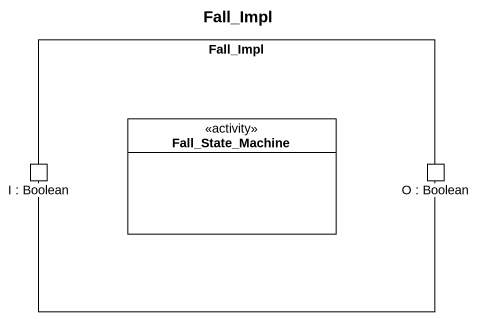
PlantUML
@startuml
title Fall_Impl
allowmixing
hide circle
hide empty members
rectangle Fall_Impl {
  class Fall_State_Machine <<activity>>
  port "I : Boolean" as I
  port "O : Boolean" as O_
}
@enduml
